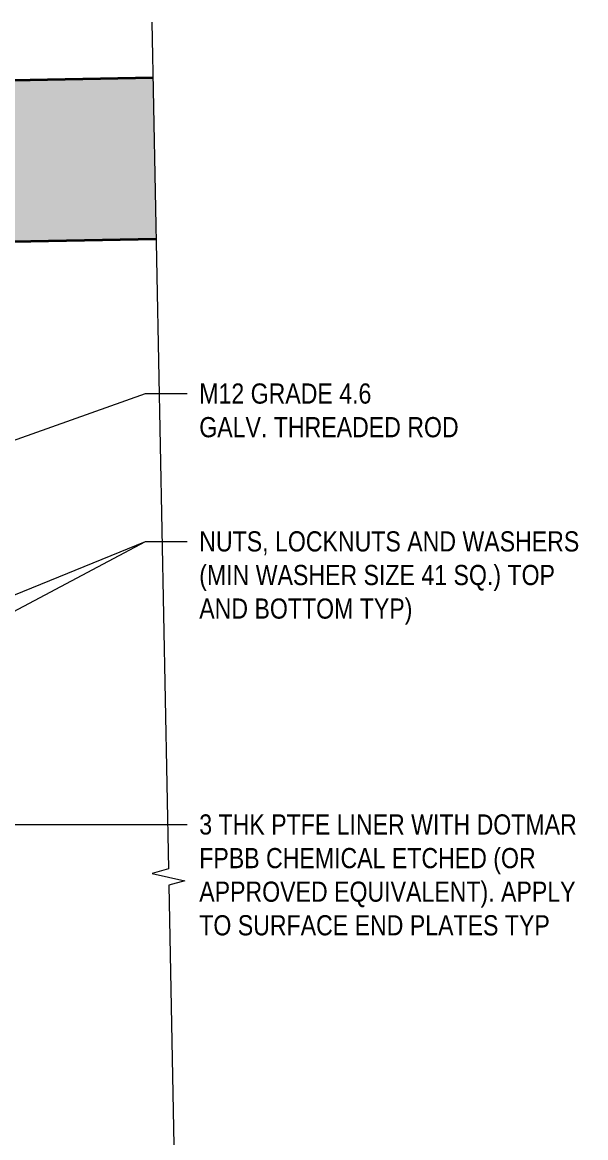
# Model space of a CAD drawing. Header units: metres. Extents: x -5.5 to 4.7, y 2.7 to 5.7.
# Drawn here: x -2.707 to -2.009, y 4.037 to 5.419 of the extents above; entities that cross this region are included whole.
import ezdxf

# ---------------------------------------------------------------- set-up
doc = ezdxf.new("R2010")
doc.units = ezdxf.units.M
for name, color, linetype, lineweight in [('A-DETL', 7, 'Continuous', 13), ('A-DETL-GENF', 7, 'Continuous', 9), ('G-ANNO-TEXT', 7, 'Continuous', 9)]:
    doc.layers.add(name, color=color, linetype=linetype, lineweight=lineweight)
doc.styles.add('Arial Narrow', font='ARIALN.TTF', dxfattribs={"height": 0.025})

# ---------------------------------------------------------------- blocks, each defined once
blk = doc.blocks.new('CS_DET_BreakLine_ViewScale - CS_Std BreakLine-7262547-DRG-2873255 - TYPE 5 HANGER _1X80 DIA AND 2X80 DIA_')
at = {"layer": 'A-DETL-GENF'}
for p, q in [((1.035, -0.02), (1.045, 0.02)), ((1.045, 0.02), (1.05, 0)), ((-0.02, 0), (1.03, 0)), ((1.03, 0), (1.035, -0.02)), ((1.05, 0), (2.1, 0))]:
    blk.add_line(p, q, dxfattribs=at)

msp = doc.modelspace()

# ---------------------------------------------------------------- hatches: boundary and pattern name
at = {"layer": 'A-DETL-GENF'}
h = msp.add_hatch(dxfattribs=at)
h.set_pattern_fill('FP_1', color=256, style=0, pattern_type=2)
h.set_pattern_definition([(50, (0, 0), (0.0925501, -0.0080936), [0.00968, -0.10645]), (355, (0, 0), (-0.0178988, 0.0970593), [0.00774, -0.08516]), (100.451, (0.00771, -0.00067), (0.0746521, 0.0889572), [0.00822, -0.09047]), (46.184, (0, 0.02581), (0.137706, -0.0213563), [0.01452, -0.15968]), (96.636, (0.01148, 0.02403), (0.1206032, 0.1256891), [0.01234, -0.1357]), (351.184, (0, 0.02581), (0.1205986, 0.1256918), [0.01161, -0.12774]), (21, (0.0129, 0.01935), (0.0770223, -0.05194804), [0.00968, -0.10645]), (326, (0.0129, 0.01935), (0.0314006, 0.0935675), [0.00774, -0.08516]), (71.451, (0.01932, 0.01503), (0.1084195, 0.0416117), [0.00822, -0.09047]), (37.5, (0, 0), (0.00156777, 0.04294984), [0.00034, -0.08379, 0.00034, -0.08612, -0.08548]), (37.5, (0, 0), (0.00156777, 0.04294984), [-0.17058, 0.00034, -0.08515]), (7.5, (0, 0), (0.0339471, 0.0508964), [0.00034, -0.04895, 0.00034, -0.08186, -0.03258]), (7.5, (0, 0), (0.0339471, 0.0508964), [-0.13148, 0.00034, -0.03225]), (327.5, (-0.02877, 0), (0.06888044, -0.00291612), [0.00034, -0.03192, 0.00034, -0.10031, -0.13355]), (327.5, (-0.02877, 0), (0.06888044, -0.00291612), [-0.1329, 0.00034, -0.13321]), (317.5, (-0.04168, 0), (0.07524634, 0.0129182), [0.00034, -0.0416, 0.00034, -0.0665, -0.09484]), (317.5, (-0.04168, 0), (0.07524634, 0.0129182), [-0.10877, 0.00034, -0.0945])])
h.paths.add_polyline_path([(-4.6579, 5.1089), (-2.5407, 5.1512), (-2.5445, 5.3512), (-4.6619, 5.3088)])

# ---------------------------------------------------------------- linework, layer by layer
at = {"layer": 'A-DETL', "lineweight": 35}
for p, q in [((-4.6619, 5.3088), (-2.5445, 5.3512)), ((-4.6579, 5.1089), (-2.5407, 5.1512))]:
    msp.add_line(p, q, dxfattribs=at)
at = {"layer": 'G-ANNO-TEXT'}
for p, q in [((-3.3613, 4.6728), (-2.5539, 4.9592)), ((-2.5539, 4.9592), (-2.5023, 4.9592)), ((-3.3574, 4.3483), (-2.5539, 4.7759)), ((-3.356, 4.4492), (-2.5539, 4.7759)), ((-2.5539, 4.7759), (-2.5023, 4.7759)), ((-2.5539, 4.7759), (-2.5023, 4.7759)), ((-2.9971, 4.4249), (-2.5023, 4.4249))]:
    msp.add_line(p, q, dxfattribs=at)

# ---------------------------------------------------------------- block references
at = {"layer": 'A-DETL-GENF', "rotation": 271.1085357865005}
msp.add_blockref('CS_DET_BreakLine_ViewScale - CS_Std BreakLine-7262547-DRG-2873255 - TYPE 5 HANGER _1X80 DIA AND 2X80 DIA_', (-2.5455, 5.3995), dxfattribs=at)

# ---------------------------------------------------------------- next in the draw order: texts
at = {"layer": 'G-ANNO-TEXT', "char_height": 0.025, "attachment_point": 1, "style": 'Arial Narrow', "bg_fill": 3, "box_fill_scale": 1, "bg_fill_color": 256, "bg_fill_transparency": 0}
for s, insert in [('M12 GRADE 4.6', (-2.4873, 4.9717)), ('GALV. THREADED ROD', (-2.4873, 4.93)), ('NUTS, LOCKNUTS AND WASHERS ', (-2.4873, 4.7884)), ('(MIN WASHER SIZE 41 SQ.) TOP ', (-2.4873, 4.7467)), ('AND BOTTOM TYP)', (-2.4873, 4.7051)), ('3 THK PTFE LINER WITH DOTMAR ', (-2.4873, 4.4374)), ('FPBB CHEMICAL ETCHED (OR ', (-2.4873, 4.3957)), ('APPROVED EQUIVALENT). APPLY ', (-2.4873, 4.3541)), ('TO SURFACE END PLATES TYP', (-2.4873, 4.3124))]:
    msp.add_mtext(s, dxfattribs=dict(at, insert=insert))

doc.saveas('drawing.dxf')
